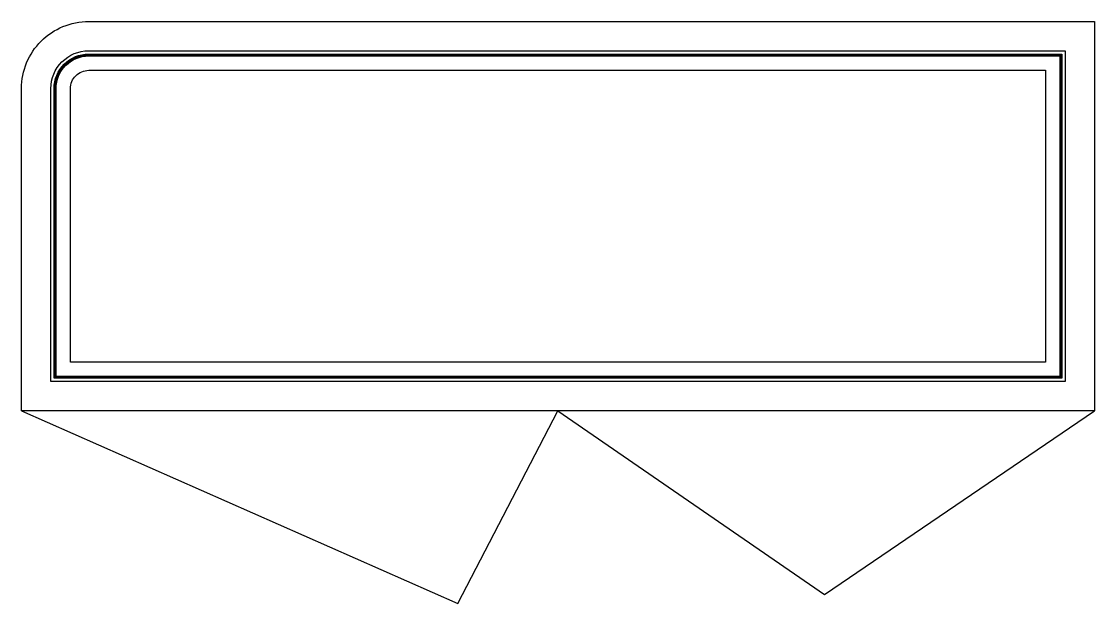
# Model space of a CAD drawing. Header units: millimetres. Extents: x 1377 to 4667, y 465 to 2251.
import ezdxf

# ---------------------------------------------------------------- set-up
doc = ezdxf.new("R2010")
doc.units = ezdxf.units.MM

msp = doc.modelspace()

# ---------------------------------------------------------------- linework, layer by layer
for p, q in [((1377.5, 1056.3), (2715, 465.1)), ((2715, 465.1), (3022, 1056.3)), ((3022, 1056.3), (3838.4, 493)), ((3838.4, 493), (4666.6, 1056.3))]:
    msp.add_line(p, q)
for points in [[(1583.5, 2251.3), (4666.6, 2251.3), (4666.6, 1056.3), (1377.5, 1056.3), (1377.5, 2045.3, -0.414214)], [(1583.5, 2161.3), (4576.6, 2161.3), (4576.6, 1146.3), (1467.5, 1146.3), (1467.5, 2045.3, -0.414214)], [(1583.5, 2151.3), (4566.6, 2151.3), (4566.6, 1156.3), (1477.5, 1156.3), (1477.5, 2045.3, -0.414214)], [(1583.5, 2149.3), (4564.6, 2149.3), (4564.6, 1158.3), (1479.5, 1158.3), (1479.5, 2045.3, -0.414214)], [(1583.5, 2147.3), (4562.6, 2147.3), (4562.6, 1160.3), (1481.5, 1160.3), (1481.5, 2045.3, -0.414214)], [(1583.5, 2145.3), (4560.6, 2145.3), (4560.6, 1162.3), (1483.5, 1162.3), (1483.5, 2045.3, -0.414214)], [(1583.5, 2101.3), (4516.6, 2101.3), (4516.6, 1206.3), (1527.5, 1206.3), (1527.5, 2045.3, -0.414214)]]:
    msp.add_lwpolyline(points, format="xyb", close=True)

doc.saveas('drawing.dxf')
